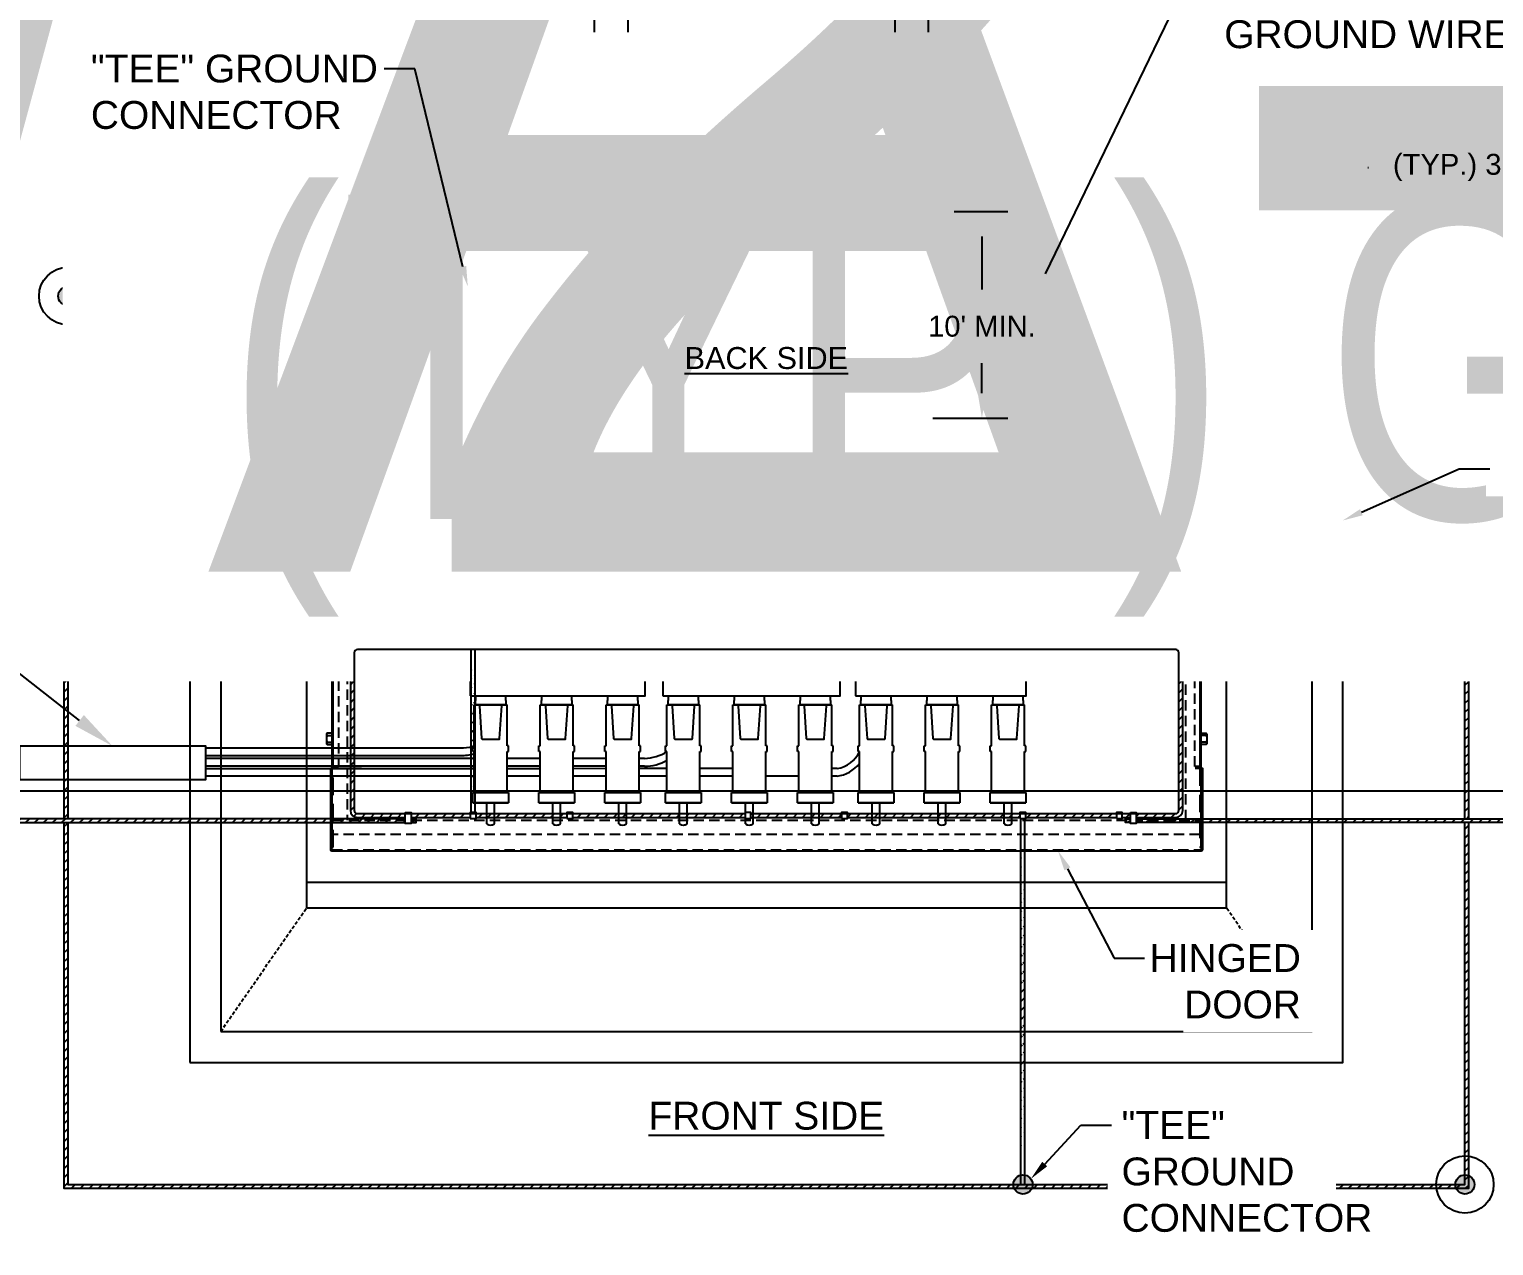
# Model space of a CAD drawing. Header units: feet. Extents: x -689 to 11593, y -511 to 1546.
# Drawn here: x 308.6 to 413.8, y 615.9 to 703.2 of the extents above; entities that cross this region are included whole.
import ezdxf
from ezdxf import colors
from ezdxf.entities.mleader import LeaderData, LeaderLine
from ezdxf.enums import TextEntityAlignment as Align
from ezdxf.math import Vec2, Vec3

# ---------------------------------------------------------------- set-up
doc = ezdxf.new("R2018")
doc.units = ezdxf.units.FT
doc.header["$MEASUREMENT"] = 0
doc.set_wipeout_variables(frame=1)
doc.linetypes.add('HIDDEN', pattern=[0.375, 0.25, -0.125])
for name, color, linetype in [('E-CABL-ACF', 1, 'AC_CABLE_FEEDER'), ('E-CABL-UG4', 64, 'GROUND_WIRE_G4'), ('E-COND-PVC', 4, 'Continuous'), ('E-DETL', 7, 'Continuous'), ('E-DETL-6', 7, 'Continuous'), ('E-EQPM-ENCL', 8, 'Continuous'), ('E-EQPM-HRDW', 16, 'Continuous'), ('E-GRND', 3, 'Continuous'), ('G-ANNO-TEXT', 1, 'Continuous'), ('XREF', 7, 'Continuous')]:
    doc.layers.add(name, color=color, linetype=linetype)
doc.styles.add('FSLR_SubTitle', font='arial.ttf', dxfattribs={"height": 0.1875})
doc.styles.add('NEI-A', font='arial.ttf')
doc.styles.get("Standard").update_dxf_attribs({"font": 'arial.ttf'})
doc.linetypes.add('AC_CABLE_FEEDER', pattern='A,0.2,-0.05,0,-0.05,0.2,-0.12,["ACF",Standard,S=0.1,R=0,X=-0.05,Y=-0.05],-0.3,0.2,-0.05,0,-0.05', length=1.22)
doc.linetypes.add('GROUND_WIRE_G4', pattern='A,1,-0.2,["G4",Standard,S=0.1,R=0,X=-0.1,Y=-0.05],-0.2', length=1.4)
doc.dimstyles.new('NEI-A', dxfattribs={"dimtxt": 0.1, "dimasz": 0.125, "dimexe": 0.0625, "dimexo": 0.0625, "dimgap": 0.0625, "dimtad": 0, "dimtih": 1, "dimtoh": 1, "dimdec": 4, "dimzin": 3, "dimdsep": 46, "dimlunit": 4, "dimtxsty": 'NEI-A', "dimcen": 0, "dimadec": 0, "dimazin": 0, "dimtfac": 0.75, "dimtdec": 4, "dimtofl": 0, "dimtmove": 0, "dimatfit": 3, "dimfxl": 1, "dimfrac": 1, "dimtolj": 1, "dimtzin": 0, "dimarcsym": 0})
pattern_1 = [(45, (341.10634, 528.85817), (-0.3229016, 0.3229016), [])]

# ---------------------------------------------------------------- blocks, each defined once
blk = doc.blocks.new('*U7')
blk.add_wipeout([(0, 0.1), (0.58, 0.1), (0.58, -0.97), (0, -0.97)])
at = {"layer": 'E-GRND'}
blk.add_lwpolyline([(0, 0.1), (0.58, 0.1), (0.58, -0.97), (0, -0.97)], close=True, dxfattribs=at)
blk = doc.blocks.new('*U6')
blk.add_wipeout([(0, -0.48), (0.58, -0.48), (0.58, 0.1), (0, 0.1)])
at = {"layer": 'E-GRND'}
blk.add_lwpolyline([(0, -0.48), (0.58, -0.48), (0.58, 0.1), (0, 0.1)], close=True, dxfattribs=at)
blk = doc.blocks.new('GRND_ROD')
at = {"linetype": 'Continuous'}
h = blk.add_hatch(color=256, dxfattribs=at)
edge = h.paths.add_edge_path()
edge.add_arc((0, 0), 0.0312, 0, 360)
for radius in [0.0937, 0.0312]:
    blk.add_circle((0, 0), radius, dxfattribs=at)
blk = doc.blocks.new('*D23')
at = {"layer": 'Defpoints', "color": 0, "transparency": 16777216}
for p in [(402.92, 693.32), (420.92, 693.32), (420.92, 693.32)]:
    blk.add_point(p, dxfattribs=at)
at = {"layer": 'G-ANNO-TEXT', "color": 0, "lineweight": -2, "transparency": 16777216}
for p, q in [((404.72, 693.32), (404.76, 693.32)), ((419.12, 693.32), (419.09, 693.32))]:
    blk.add_line(p, q, dxfattribs=at)
at = {"layer": 'G-ANNO-TEXT', "color": 0, "transparency": 16777216}
for points in [[(404.72, 693.62), (404.72, 693.02), (402.92, 693.32)], [(419.12, 693.62), (419.12, 693.02), (420.92, 693.32)]]:
    blk.add_solid(points, dxfattribs=at)
at = {"layer": 'G-ANNO-TEXT', "color": 0, "transparency": 16777216, "insert": (411.92, 693.32), "char_height": 1.5, "attachment_point": 5, "style": 'NEI-A'}
blk.add_mtext('\\A1;(TYP.) 3\'-0"', dxfattribs=at)
blk = doc.blocks.new('*D30')
at = {"layer": 'Defpoints', "color": 0, "transparency": 16777216}
for p in [(373.13, 690.16), (371.61, 675.32), (377.01, 675.32)]:
    blk.add_point(p, dxfattribs=at)
at = {"layer": 'G-ANNO-TEXT', "color": 0, "lineweight": -2, "transparency": 16777216}
for p, q in [((375.01, 690.16), (378.88, 690.16)), ((377.01, 688.36), (377.01, 684.55)), ((377.01, 677.12), (377.01, 679.27)), ((373.48, 675.32), (378.88, 675.32))]:
    blk.add_line(p, q, dxfattribs=at)
at = {"layer": 'G-ANNO-TEXT', "color": 0, "transparency": 16777216}
for points in [[(376.71, 688.36), (377.31, 688.36), (377.01, 690.16)], [(376.71, 677.12), (377.31, 677.12), (377.01, 675.32)]]:
    blk.add_solid(points, dxfattribs=at)
at = {"layer": 'G-ANNO-TEXT', "color": 0, "transparency": 16777216, "insert": (377.01, 681.91), "char_height": 1.5, "attachment_point": 5, "style": 'NEI-A'}
blk.add_mtext("\\A1;10' MIN.", dxfattribs=at)
blk = doc.blocks.new('DETAIL_TITLE')
at = {"style": 'NEI-A', "flags": 8}
blk.add_attdef('#', text='', height=0.2, dxfattribs=at).set_placement((0.592, -0.511), align=Align.MIDDLE_CENTER)
at = {"lineweight": 30, "flags": 104}
blk.add_attdef('DETAIL_TITLE', text='', height=0.2, dxfattribs=at).set_placement((0.91, -0.525), align=Align.BOTTOM_LEFT)
at = {"style": 'NEI-A'}
for tag, p in [('SCALE:', (0.939, -0.738)), ('1"_=_', (1.547, -0.738))]:
    blk.add_attdef(tag, text='', height=0.1, dxfattribs=at).set_placement(p, align=Align.BOTTOM_LEFT)
blk = doc.blocks.new('*U11')
h = blk.add_hatch(color=255)
h.dxf.hatch_style = 1
edge = h.paths.add_edge_path()
edge.add_arc((0.375, 0), 0.25, 0, 360)
at = {"color": 7, "linetype": 'Continuous'}
blk.add_line((0.125, 0), (0, 0), dxfattribs=at)
at = {"color": 153}
blk.add_circle((0.375, 0), 0.25, dxfattribs=at)
at = {"color": 7, "lineweight": 30, "width": 0.8, "flags": 104}
blk.add_attdef('DETAIL_TITLE', text='', height=0.1094, dxfattribs=at).set_placement((0.7018, -0.0039), align=Align.MIDDLE_LEFT)
at = {"color": 153, "style": 'NEI-A'}
blk.add_attdef('DETAIL_NO', text='', height=0.1875, dxfattribs=at).set_placement((0.375, 0), align=Align.MIDDLE_CENTER)
at = {"color": 6, "lineweight": 30, "width": 0.8, "flags": 104}
blk.add_attdef('(EXXXX)', text='', height=0.1094, dxfattribs=at).set_placement((0.8772, -0.4009), align=Align.MIDDLE_CENTER)
at = {"color": 7, "linetype": 'Continuous'}
blk.add_leader([(-0.2605, -0.4488), (0, 0)], dimstyle='NEI-A', override={"dimgap": 0.046875, "dimtad": 0, "dimclrd": 7, "dimfrac": 1}, dxfattribs=at)

msp = doc.modelspace()

# ---------------------------------------------------------------- hatches: boundary and pattern name
at = {"layer": 'E-CABL-UG4', "linetype": 'Continuous'}
h = msp.add_hatch(dxfattribs=at)
h.set_pattern_fill('ANSI31', color=256, scale=3.653215)
h.set_pattern_definition([(45, (280.179, 564.6426), (-0.3229016, 0.3229016), [])])
h.paths.add_polyline_path([(332.17232, 658.97815, 0.414213562), (331.67, 658.47584), (331.67, 647.15087, 0.414213562), (332.17232, 646.64855), (390.92352, 646.64855, 0.414213562), (391.42584, 647.15087), (391.42584, 658.47584, 0.414213562), (390.92352, 658.97815)])
h.paths.add_polyline_path([(390.92352, 658.70416, -0.414213562), (391.15185, 658.47584), (391.15185, 647.15087, -0.414213562), (390.92352, 646.92255), (332.17232, 646.92255, -0.414213562), (331.94399, 647.15087), (331.94399, 658.47584, -0.414213562), (332.17232, 658.70416)], flags=16)
at = {"layer": 'E-DETL-6'}
h = msp.add_hatch(dxfattribs=at)
h.set_pattern_fill('ANSI31', color=64, scale=3.653215)
h.set_pattern_definition([(45, (341.10634, 577.8064), (-0.3229016, 0.3229016), [])])
h.paths.add_polyline_path([(387.30648, 646.55722), (411.96354, 646.55722), (411.96354, 684.36082), (311.09998, 684.36082), (311.09998, 620.01686), (411.96354, 620.01686), (411.96354, 646.28323), (387.30648, 646.28323)])
h.paths.add_polyline_path([(387.30648, 646.55722), (411.68955, 646.55722), (411.68955, 684.08683), (311.37398, 684.08683), (311.37398, 620.29085), (411.68955, 620.29085), (411.68955, 646.28323), (387.30648, 646.28323)], flags=17)
h = msp.add_hatch(dxfattribs=at)
h.set_pattern_fill('ANSI31', color=64, scale=3.653215)
h.set_pattern_definition([(45, (283.4471, 491.5783), (-0.3229016, 0.3229016), [])])
edge = h.paths.add_edge_path()
edge.add_line((336.39525, 646.28323), (336.39525, 646.55722))
edge.add_line((336.39525, 646.55722), (303.2722, 646.55722))
edge.add_arc((303.32144, 646.48873), 0.08436, 125.7114329, 234.2885671)
edge.add_arc((303.22296, 646.35173), 0.08436, -54.2885671, 54.2885671, ccw=False)
edge.add_line((303.2722, 646.28323), (336.39525, 646.28323))
at = {"layer": 'E-GRND'}
h = msp.add_hatch(color=256, dxfattribs=at)
edge = h.paths.add_edge_path()
edge.add_arc((340.49555, 684.08683), 0.6868, 0, 360)
h = msp.add_hatch(color=256, dxfattribs=at)
edge = h.paths.add_edge_path()
edge.add_arc((379.9574, 620.29085), 0.6868, 0, 360)

# ---------------------------------------------------------------- linework, layer by layer
at = {"layer": 'E-CABL-ACF', "linetype": 'Continuous', "flags": 128}
for points in [[(348.88163, 658.39109), (401.81542, 659.31459)], [(348.89119, 657.84319), (401.81542, 658.76652)], [(362.72048, 657.90177), (401.81542, 658.58383)], [(362.73004, 657.35388), (401.81542, 658.03577)], [(340.62071, 650.87922), (321.2788, 650.87834)], [(345.29185, 650.87943), (342.91888, 650.87932)], [(350.02811, 650.87965), (347.65514, 650.87954)], [(352.78002, 650.87977), (352.39139, 650.87975)], [(340.62071, 650.33106), (321.2788, 650.3299)], [(340.62071, 650.14779), (321.2788, 650.1468)], [(345.29185, 650.33134), (342.91888, 650.3312)], [(345.29185, 650.14803), (342.91888, 650.14791)], [(350.02811, 650.33162), (347.65514, 650.33148)], [(350.02811, 650.14828), (347.65514, 650.14816)], [(352.78002, 650.33179), (352.39139, 650.33177)], [(354.38991, 650.1485), (352.39139, 650.1484)], [(359.12617, 650.14874), (356.7532, 650.14862)], [(366.60823, 650.14913), (366.22571, 650.14911)], [(340.62071, 649.59968), (321.2788, 649.59859)], [(345.29185, 649.59994), (342.91888, 649.59981)], [(350.02811, 649.60021), (347.65514, 649.60008)], [(354.38991, 649.60046), (352.39139, 649.60034)], [(359.12617, 649.60072), (356.7532, 649.60059)], [(363.86243, 649.60099), (361.48945, 649.60086)], [(366.60823, 649.60115), (366.22571, 649.60113)]]:
    msp.add_lwpolyline(points, dxfattribs=at)
for points in [[(374.26704, 656.59445, -0.247160523), (375.93959, 657.40164), (401.81542, 657.85308)], [(375.09616, 656.59445, -0.197813242), (375.95191, 656.85379), (401.81542, 657.30501)], [(340.42678, 651.72553, -0.061543039), (339.56889, 651.61042), (321.2788, 651.60946)], [(340.52717, 651.18555, -0.059277672), (339.57165, 651.06243), (321.2788, 651.06139)]]:
    msp.add_lwpolyline(points, format="xyb", dxfattribs=at)
at = {"layer": 'E-CABL-ACF', "linetype": 'Continuous'}
for centre, radius, start, end in [((349.31173, 655.82157), 2.60527, 99.502345, 162.7427072), ((349.2822, 655.70162), 2.17698, 100.3470904, 155.7872494), ((362.69828, 654.93637), 2.96549, 89.5709828, 146.0044923), ((362.68691, 655.36473), 1.98961, 88.7579637, 141.8245493), ((352.57121, 654.4776), 3.60388, 273.3217459, 300.4208626), ((366.25464, 652.2972), 2.17698, 279.347597, 334.787756), ((352.85395, 653.29636), 2.96549, 268.5714894, 301.33253), ((366.22302, 652.17779), 2.60527, 278.5028516, 320.1869411)]:
    msp.add_arc(centre, radius, start, end, dxfattribs=at)
at = {"layer": 'E-CABL-UG4', "linetype": 'Continuous', "flags": 128}
for points in [[(340.34671, 658.97815), (340.34671, 684.08683)], [(340.62071, 658.97815), (340.62071, 684.08683)]]:
    msp.add_lwpolyline(points, dxfattribs=at)
msp.add_lwpolyline([(390.92352, 646.64855, 0.414213562), (391.42584, 647.15087), (391.42584, 658.47584, 0.414213562), (390.92352, 658.97815), (332.17232, 658.97815, 0.414213562), (331.67, 658.47584), (331.67, 647.15087, 0.414213562), (332.17232, 646.64855)], format="xyb", close=True, dxfattribs=at)
at = {"layer": 'E-COND-PVC'}
for points in [[(401.81542, 657.10135), (415.18427, 657.10135), (415.18427, 659.48754), (401.81542, 659.48754), (401.81542, 659.48754)], [(307.90995, 649.37847), (321.2788, 649.37847), (321.2788, 651.76467), (307.90995, 651.76467), (307.90995, 651.76467)]]:
    msp.add_lwpolyline(points, close=True, dxfattribs=at)
at = {"layer": 'E-DETL', "color": 41}
for p, q in [((340.5556, 651.79079), (340.5556, 654.73137)), ((340.5556, 654.73137), (342.91888, 654.73137)), ((342.91888, 651.79079), (342.91888, 654.73137)), ((345.29185, 651.79079), (345.29185, 654.73137)), ((345.29185, 654.73137), (347.65514, 654.73137)), ((347.65514, 651.79079), (347.65514, 654.73137)), ((350.02811, 651.79079), (350.02811, 654.73137)), ((350.02811, 654.73137), (352.39139, 654.73137)), ((352.39139, 651.79079), (352.39139, 654.73137)), ((354.38991, 651.79079), (354.38991, 654.73137)), ((354.38991, 654.73137), (356.7532, 654.73137)), ((356.7532, 651.79079), (356.7532, 654.73137)), ((359.12617, 651.79079), (359.12617, 654.73137)), ((359.12617, 654.73137), (361.48945, 654.73137)), ((361.48945, 651.79079), (361.48945, 654.73137)), ((363.86243, 651.79079), (363.86243, 654.73137)), ((363.86243, 654.73137), (366.22571, 654.73137)), ((366.22571, 651.79079), (366.22571, 654.73137)), ((368.22423, 651.79079), (368.22423, 654.73137)), ((368.22423, 654.73137), (370.58751, 654.73137)), ((370.58751, 651.79079), (370.58751, 654.73137)), ((372.96049, 651.79079), (372.96049, 654.73137)), ((372.96049, 654.73137), (375.32377, 654.73137)), ((375.32377, 651.79079), (375.32377, 654.73137)), ((377.69675, 651.79079), (377.69675, 654.73137)), ((377.69675, 654.73137), (380.06003, 654.73137)), ((380.06003, 651.79079), (380.06003, 654.73137)), ((340.4552, 651.36987), (340.4552, 651.79079)), ((340.4552, 651.79079), (340.5556, 651.79079)), ((340.5556, 651.36987), (340.4552, 651.36987)), ((340.5556, 648.42928), (340.5556, 651.36987)), ((343.01927, 651.79079), (342.91888, 651.79079)), ((342.91888, 648.42928), (342.91888, 651.36987)), ((342.91888, 651.36987), (343.01927, 651.36987)), ((343.01927, 651.36987), (343.01927, 651.79079)), ((345.19146, 651.36987), (345.19146, 651.79079)), ((345.19146, 651.79079), (345.29185, 651.79079)), ((345.29185, 651.36987), (345.19146, 651.36987)), ((345.29185, 648.42928), (345.29185, 651.36987)), ((347.75553, 651.79079), (347.65514, 651.79079)), ((347.65514, 648.42928), (347.65514, 651.36987)), ((347.65514, 651.36987), (347.75553, 651.36987)), ((347.75553, 651.36987), (347.75553, 651.79079)), ((349.92772, 651.36987), (349.92772, 651.79079)), ((349.92772, 651.79079), (350.02811, 651.79079)), ((350.02811, 651.36987), (349.92772, 651.36987)), ((350.02811, 648.42928), (350.02811, 651.36987)), ((352.49179, 651.79079), (352.39139, 651.79079)), ((352.39139, 648.42928), (352.39139, 651.36987)), ((352.39139, 651.36987), (352.49179, 651.36987)), ((352.49179, 651.36987), (352.49179, 651.79079)), ((354.28952, 651.36987), (354.28952, 651.79079)), ((354.28952, 651.79079), (354.38991, 651.79079)), ((354.38991, 651.36987), (354.28952, 651.36987)), ((354.38991, 648.42928), (354.38991, 651.36987)), ((356.85359, 651.79079), (356.7532, 651.79079)), ((356.7532, 648.42928), (356.7532, 651.36987)), ((356.7532, 651.36987), (356.85359, 651.36987)), ((356.85359, 651.36987), (356.85359, 651.79079)), ((359.02578, 651.36987), (359.02578, 651.79079)), ((359.02578, 651.79079), (359.12617, 651.79079)), ((359.12617, 651.36987), (359.02578, 651.36987)), ((359.12617, 648.42928), (359.12617, 651.36987)), ((361.58985, 651.79079), (361.48945, 651.79079)), ((361.48945, 648.42928), (361.48945, 651.36987)), ((361.48945, 651.36987), (361.58985, 651.36987)), ((361.58985, 651.36987), (361.58985, 651.79079)), ((363.76203, 651.36987), (363.76203, 651.79079)), ((363.76203, 651.79079), (363.86243, 651.79079)), ((363.86243, 651.36987), (363.76203, 651.36987)), ((363.86243, 648.42928), (363.86243, 651.36987)), ((366.3261, 651.79079), (366.22571, 651.79079)), ((366.22571, 648.42928), (366.22571, 651.36987)), ((366.22571, 651.36987), (366.3261, 651.36987)), ((366.3261, 651.36987), (366.3261, 651.79079)), ((368.12384, 651.36987), (368.12384, 651.79079)), ((368.12384, 651.79079), (368.22423, 651.79079)), ((368.22423, 651.36987), (368.12384, 651.36987)), ((368.22423, 648.42928), (368.22423, 651.36987)), ((370.68791, 651.79079), (370.58751, 651.79079)), ((370.58751, 648.42928), (370.58751, 651.36987)), ((370.58751, 651.36987), (370.68791, 651.36987)), ((370.68791, 651.36987), (370.68791, 651.79079)), ((372.86009, 651.36987), (372.86009, 651.79079)), ((372.86009, 651.79079), (372.96049, 651.79079)), ((372.96049, 651.36987), (372.86009, 651.36987)), ((372.96049, 648.42928), (372.96049, 651.36987)), ((375.42416, 651.79079), (375.32377, 651.79079)), ((375.32377, 648.42928), (375.32377, 651.36987)), ((375.32377, 651.36987), (375.42416, 651.36987)), ((375.42416, 651.36987), (375.42416, 651.79079)), ((377.59635, 651.36987), (377.59635, 651.79079)), ((377.59635, 651.79079), (377.69675, 651.79079)), ((377.69675, 651.36987), (377.59635, 651.36987)), ((377.69675, 648.42928), (377.69675, 651.36987)), ((380.16042, 651.79079), (380.06003, 651.79079)), ((380.06003, 648.42928), (380.06003, 651.36987)), ((380.06003, 651.36987), (380.16042, 651.36987)), ((380.16042, 651.36987), (380.16042, 651.79079)), ((340.46292, 648.42928), (343.01156, 648.42928)), ((340.46292, 647.69944), (340.46292, 648.42928)), ((340.46292, 647.69944), (343.01156, 647.69944)), ((343.01156, 647.69944), (340.46292, 647.69944)), ((342.91888, 648.42928), (340.5556, 648.42928)), ((343.01156, 648.42928), (343.01156, 647.69944)), ((345.19918, 648.42928), (347.74781, 648.42928)), ((345.19918, 647.69944), (345.19918, 648.42928)), ((345.19918, 647.69944), (347.74781, 647.69944)), ((347.74781, 647.69944), (345.19918, 647.69944)), ((347.65514, 648.42928), (345.29185, 648.42928)), ((347.74781, 648.42928), (347.74781, 647.69944)), ((349.93543, 648.42928), (352.48407, 648.42928)), ((349.93543, 647.69944), (349.93543, 648.42928)), ((349.93543, 647.69944), (352.48407, 647.69944)), ((352.48407, 647.69944), (349.93543, 647.69944)), ((352.39139, 648.42928), (350.02811, 648.42928)), ((352.48407, 648.42928), (352.48407, 647.69944)), ((354.29724, 648.42928), (356.84587, 648.42928)), ((354.29724, 647.69944), (354.29724, 648.42928)), ((354.29724, 647.69944), (356.84587, 647.69944)), ((356.84587, 647.69944), (354.29724, 647.69944)), ((356.7532, 648.42928), (354.38991, 648.42928)), ((356.84587, 648.42928), (356.84587, 647.69944)), ((359.03349, 648.42928), (361.58213, 648.42928)), ((359.03349, 647.69944), (359.03349, 648.42928)), ((359.03349, 647.69944), (361.58213, 647.69944)), ((361.58213, 647.69944), (359.03349, 647.69944)), ((361.48945, 648.42928), (359.12617, 648.42928)), ((361.58213, 648.42928), (361.58213, 647.69944)), ((363.76975, 648.42928), (366.31839, 648.42928)), ((363.76975, 647.69944), (363.76975, 648.42928)), ((363.76975, 647.69944), (366.31839, 647.69944)), ((366.31839, 647.69944), (363.76975, 647.69944)), ((366.22571, 648.42928), (363.86243, 648.42928)), ((366.31839, 648.42928), (366.31839, 647.69944)), ((368.13155, 648.42928), (370.68019, 648.42928)), ((368.13155, 647.69944), (368.13155, 648.42928)), ((368.13155, 647.69944), (370.68019, 647.69944)), ((370.68019, 647.69944), (368.13155, 647.69944)), ((370.58751, 648.42928), (368.22423, 648.42928)), ((370.68019, 648.42928), (370.68019, 647.69944)), ((372.86781, 648.42928), (375.41645, 648.42928)), ((372.86781, 647.69944), (372.86781, 648.42928)), ((372.86781, 647.69944), (375.41645, 647.69944)), ((375.41645, 647.69944), (372.86781, 647.69944)), ((375.32377, 648.42928), (372.96049, 648.42928)), ((375.41645, 648.42928), (375.41645, 647.69944)), ((377.60407, 648.42928), (380.15271, 648.42928)), ((377.60407, 647.69944), (377.60407, 648.42928)), ((377.60407, 647.69944), (380.15271, 647.69944)), ((380.15271, 647.69944), (377.60407, 647.69944)), ((380.06003, 648.42928), (377.69675, 648.42928)), ((380.15271, 648.42928), (380.15271, 647.69944))]:
    msp.add_line(p, q, dxfattribs=at)
at = {"layer": 'E-DETL', "color": 41, "linetype": 'Continuous', "flags": 128}
for points in [[(342.83148, 655.04631), (342.83148, 655.29501), (342.81487, 655.34474), (342.76513, 655.36126), (342.61592, 655.36126), (340.85856, 655.36126), (340.70934, 655.36126), (340.6596, 655.34474), (340.64299, 655.29501), (340.64299, 655.04631)], [(342.83148, 655.04631), (342.83148, 654.79762), (342.81487, 654.74788), (342.76513, 654.73137), (342.61592, 654.73137), (340.85856, 654.73137), (340.70934, 654.73137), (340.6596, 654.74788), (340.64299, 654.79762), (340.64299, 655.04631)], [(347.56774, 655.04631), (347.56774, 655.29501), (347.55113, 655.34474), (347.50139, 655.36126), (347.35217, 655.36126), (345.59481, 655.36126), (345.4456, 655.36126), (345.39586, 655.34474), (345.37925, 655.29501), (345.37925, 655.04631)], [(347.56774, 655.04631), (347.56774, 654.79762), (347.55113, 654.74788), (347.50139, 654.73137), (347.35217, 654.73137), (345.59481, 654.73137), (345.4456, 654.73137), (345.39586, 654.74788), (345.37925, 654.79762), (345.37925, 655.04631)], [(352.304, 655.04631), (352.304, 655.29501), (352.28739, 655.34474), (352.23765, 655.36126), (352.08843, 655.36126), (350.33107, 655.36126), (350.18186, 655.36126), (350.13212, 655.34474), (350.11551, 655.29501), (350.11551, 655.04631)], [(352.304, 655.04631), (352.304, 654.79762), (352.28739, 654.74788), (352.23765, 654.73137), (352.08843, 654.73137), (350.33107, 654.73137), (350.18186, 654.73137), (350.13212, 654.74788), (350.11551, 654.79762), (350.11551, 655.04631)], [(356.6658, 655.04631), (356.6658, 655.29501), (356.64919, 655.34474), (356.59945, 655.36126), (356.45023, 655.36126), (354.69287, 655.36126), (354.54366, 655.36126), (354.49392, 655.34474), (354.47731, 655.29501), (354.47731, 655.04631)], [(356.6658, 655.04631), (356.6658, 654.79762), (356.64919, 654.74788), (356.59945, 654.73137), (356.45023, 654.73137), (354.69287, 654.73137), (354.54366, 654.73137), (354.49392, 654.74788), (354.47731, 654.79762), (354.47731, 655.04631)], [(361.40206, 655.04631), (361.40206, 655.29501), (361.38545, 655.34474), (361.33571, 655.36126), (361.18649, 655.36126), (359.42913, 655.36126), (359.27992, 655.36126), (359.23018, 655.34474), (359.21357, 655.29501), (359.21357, 655.04631)], [(361.40206, 655.04631), (361.40206, 654.79762), (361.38545, 654.74788), (361.33571, 654.73137), (361.18649, 654.73137), (359.42913, 654.73137), (359.27992, 654.73137), (359.23018, 654.74788), (359.21357, 654.79762), (359.21357, 655.04631)], [(366.13832, 655.04631), (366.13832, 655.29501), (366.1217, 655.34474), (366.07196, 655.36126), (365.92275, 655.36126), (364.16539, 655.36126), (364.01617, 655.36126), (363.96644, 655.34474), (363.94982, 655.29501), (363.94982, 655.04631)], [(366.13832, 655.04631), (366.13832, 654.79762), (366.1217, 654.74788), (366.07196, 654.73137), (365.92275, 654.73137), (364.16539, 654.73137), (364.01617, 654.73137), (363.96644, 654.74788), (363.94982, 654.79762), (363.94982, 655.04631)], [(370.50012, 655.04631), (370.50012, 655.29501), (370.48351, 655.34474), (370.43377, 655.36126), (370.28455, 655.36126), (368.52719, 655.36126), (368.37798, 655.36126), (368.32824, 655.34474), (368.31163, 655.29501), (368.31163, 655.04631)], [(370.50012, 655.04631), (370.50012, 654.79762), (370.48351, 654.74788), (370.43377, 654.73137), (370.28455, 654.73137), (368.52719, 654.73137), (368.37798, 654.73137), (368.32824, 654.74788), (368.31163, 654.79762), (368.31163, 655.04631)], [(375.23638, 655.04631), (375.23638, 655.29501), (375.21976, 655.34474), (375.17002, 655.36126), (375.02081, 655.36126), (373.26345, 655.36126), (373.11423, 655.36126), (373.0645, 655.34474), (373.04788, 655.29501), (373.04788, 655.04631)], [(375.23638, 655.04631), (375.23638, 654.79762), (375.21976, 654.74788), (375.17002, 654.73137), (375.02081, 654.73137), (373.26345, 654.73137), (373.11423, 654.73137), (373.0645, 654.74788), (373.04788, 654.79762), (373.04788, 655.04631)], [(379.97263, 655.04631), (379.97263, 655.29501), (379.95602, 655.34474), (379.90628, 655.36126), (379.75707, 655.36126), (377.99971, 655.36126), (377.85049, 655.36126), (377.80075, 655.34474), (377.78414, 655.29501), (377.78414, 655.04631)], [(379.97263, 655.04631), (379.97263, 654.79762), (379.95602, 654.74788), (379.90628, 654.73137), (379.75707, 654.73137), (377.99971, 654.73137), (377.85049, 654.73137), (377.80075, 654.74788), (377.78414, 654.79762), (377.78414, 655.04631)]]:
    msp.add_lwpolyline(points, dxfattribs=at)
at = {"layer": 'E-DETL', "color": 9, "flags": 128}
for points in [[(340.85856, 654.73137), (340.92481, 654.69814), (340.94142, 654.64841), (341.09064, 652.3107), (341.12376, 652.27757), (342.36722, 652.27757), (342.38384, 652.3107), (342.53305, 654.64841), (342.54967, 654.69814), (342.61592, 654.73137)], [(345.59481, 654.73137), (345.66107, 654.69814), (345.67768, 654.64841), (345.82689, 652.3107), (345.86002, 652.27757), (347.10348, 652.27757), (347.12009, 652.3107), (347.26931, 654.64841), (347.28592, 654.69814), (347.35217, 654.73137)], [(350.33107, 654.73137), (350.39732, 654.69814), (350.41394, 654.64841), (350.56315, 652.3107), (350.59628, 652.27757), (351.83974, 652.27757), (351.85635, 652.3107), (352.00557, 654.64841), (352.02218, 654.69814), (352.08843, 654.73137)], [(354.69287, 654.73137), (354.75913, 654.69814), (354.77574, 654.64841), (354.92495, 652.3107), (354.95808, 652.27757), (356.20154, 652.27757), (356.21815, 652.3107), (356.36737, 654.64841), (356.38398, 654.69814), (356.45023, 654.73137)], [(359.42913, 654.73137), (359.49538, 654.69814), (359.512, 654.64841), (359.66121, 652.3107), (359.69434, 652.27757), (360.9378, 652.27757), (360.95441, 652.3107), (361.10363, 654.64841), (361.12024, 654.69814), (361.18649, 654.73137)], [(364.16539, 654.73137), (364.23164, 654.69814), (364.24825, 654.64841), (364.39747, 652.3107), (364.4306, 652.27757), (365.67406, 652.27757), (365.69067, 652.3107), (365.83988, 654.64841), (365.8565, 654.69814), (365.92275, 654.73137)], [(368.52719, 654.73137), (368.59344, 654.69814), (368.61006, 654.64841), (368.75927, 652.3107), (368.7924, 652.27757), (370.03586, 652.27757), (370.05247, 652.3107), (370.20169, 654.64841), (370.2183, 654.69814), (370.28455, 654.73137)], [(373.26345, 654.73137), (373.3297, 654.69814), (373.34631, 654.64841), (373.49553, 652.3107), (373.52866, 652.27757), (374.77212, 652.27757), (374.78873, 652.3107), (374.93795, 654.64841), (374.95456, 654.69814), (375.02081, 654.73137)], [(377.99971, 654.73137), (378.06596, 654.69814), (378.08257, 654.64841), (378.23179, 652.3107), (378.26491, 652.27757), (379.50837, 652.27757), (379.52499, 652.3107), (379.6742, 654.64841), (379.69082, 654.69814), (379.75707, 654.73137)]]:
    msp.add_lwpolyline(points, dxfattribs=at)
at = {"layer": 'E-DETL', "color": 41, "flags": 128}
for points in [[(341.46325, 646.18287), (341.46325, 647.69944)], [(342.01123, 646.18287), (342.01123, 647.69944)], [(346.1995, 646.18287), (346.1995, 647.69944)], [(350.93576, 646.18287), (350.93576, 647.69944)], [(351.48374, 646.18287), (351.48374, 647.69944)], [(355.29756, 646.18287), (355.29756, 647.69944)], [(355.84555, 646.18287), (355.84555, 647.69944)], [(364.77008, 646.18287), (364.77008, 647.69944)], [(365.31806, 646.18287), (365.31806, 647.69944)], [(369.13188, 646.18287), (369.13188, 647.69944)], [(369.67986, 646.18287), (369.67986, 647.69944)], [(373.86814, 646.18287), (373.86814, 647.69944)], [(374.41612, 646.18287), (374.41612, 647.69944)], [(378.6044, 646.18287), (378.6044, 647.69944)], [(379.15238, 646.18287), (379.15238, 647.69944)]]:
    msp.add_lwpolyline(points, dxfattribs=at)
at = {"layer": 'E-DETL', "color": 41}
for centre, start, end in [((341.73724, 646.5989), 236.6312374, 303.3686946), ((341.73724, 646.5989), 270.0000021, 291.5111882), ((346.47349, 646.5989), 270.0000021, 291.5111882), ((351.20975, 646.5989), 236.6312374, 303.3686946), ((355.57155, 646.5989), 236.6312374, 303.3686946), ((355.57155, 646.5989), 270.0000021, 291.5111882), ((365.04407, 646.5989), 236.6312374, 303.3686946), ((369.40587, 646.5989), 236.6312374, 303.3686946), ((369.40587, 646.5989), 270.0000021, 291.5111882), ((374.14213, 646.5989), 236.6312374, 303.3686946), ((374.14213, 646.5989), 270.0000021, 291.5111882), ((378.87839, 646.5989), 236.6312374, 303.3686946)]:
    msp.add_arc(centre, 0.49814, start, end, dxfattribs=at)
at = {"layer": 'E-DETL-6', "color": 64, "linetype": 'Continuous', "flags": 128}
for points in [[(411.96354, 646.55722), (411.96354, 684.36082), (311.09998, 684.36082), (311.09998, 646.55722)], [(411.68955, 646.55722), (411.68955, 684.08683), (311.37398, 684.08683), (311.37398, 646.55722)], [(303.2722, 646.28323), (336.39525, 646.28323), (336.39525, 646.55722), (303.2722, 646.55722)], [(311.09998, 646.28323), (311.09998, 620.01686), (411.96354, 620.01686), (411.96354, 646.28323)], [(311.37398, 646.28323), (311.37398, 620.29085), (411.68955, 620.29085), (411.68955, 646.28323)]]:
    msp.add_lwpolyline(points, dxfattribs=at)
at = {"layer": 'E-EQPM-ENCL'}
for points in [[(320.14169, 629.05857), (402.92183, 629.05857), (402.92183, 675.31911), (320.14169, 675.31911)], [(322.35452, 631.2714), (400.70901, 631.2714), (400.70901, 673.10628), (322.35452, 673.10628)], [(328.5115, 640.14934), (394.56334, 640.14934), (394.56334, 664.22834), (328.5115, 664.22834)]]:
    msp.add_lwpolyline(points, close=True, dxfattribs=at)
at = {"layer": 'E-EQPM-ENCL', "linetype": 'HIDDEN'}
for points in [[(322.35452, 673.10628), (328.5115, 664.22834)], [(400.70901, 673.10628), (394.56334, 664.22834)], [(322.35452, 631.2714), (328.5115, 640.14934)], [(400.70901, 631.2714), (394.56334, 640.14934)]]:
    msp.add_lwpolyline(points, dxfattribs=at)
at = {"layer": 'E-EQPM-ENCL'}
for points in [[(394.56334, 662.39829), (328.5115, 662.39829)], [(394.56334, 641.9717), (328.5115, 641.9717)]]:
    msp.add_lwpolyline(points, dxfattribs=at)
at = {"layer": 'E-EQPM-ENCL', "color": 7, "ltscale": 5}
for points in [[(392.66716, 644.50222), (392.75013, 644.50222), (392.75013, 650.17241), (392.75013, 660.18636), (392.73351, 660.25271), (392.68378, 660.28583), (392.61743, 660.30245), (330.47831, 660.30245), (330.41196, 660.28583), (330.36222, 660.25271), (330.34571, 660.18636), (330.34571, 644.50222)], [(330.42857, 650.1558), (330.42857, 650.17241), (330.42857, 660.20297), (330.47831, 660.23609), (392.61743, 660.23609), (392.66716, 660.18636), (392.66716, 650.17241), (392.66716, 650.1558)], [(330.34571, 652.6855), (329.99754, 652.6855), (329.9478, 652.63576), (329.9478, 651.93942), (329.99754, 651.88968), (330.34571, 651.88968)], [(329.9478, 652.63576), (329.99258, 652.51977), (329.9478, 652.40378)], [(329.9478, 652.1714), (329.99258, 652.05541), (329.9478, 651.93942)], [(329.99258, 652.51977), (330.34571, 652.51977)], [(329.99258, 652.05541), (330.34571, 652.05541)], [(392.75013, 652.6855), (393.0983, 652.6855), (393.14804, 652.63576), (393.14804, 651.93942), (393.0983, 651.88968), (392.75013, 651.88968)], [(393.10325, 652.51977), (392.75013, 652.51977)], [(393.10325, 652.05541), (392.75013, 652.05541)], [(393.14804, 652.63576), (393.10325, 652.51977), (393.14804, 652.40378)], [(393.14804, 652.1714), (393.10325, 652.05541), (393.14804, 651.93942)], [(332.47336, 650.1558), (330.22962, 650.1558), (330.22962, 644.36952), (330.24623, 644.30327), (330.34571, 644.25353), (392.75013, 644.25353), (392.79987, 644.27005), (392.8496, 644.30327), (392.86612, 644.36952), (392.86612, 650.1558), (392.33218, 650.1558)]]:
    msp.add_lwpolyline(points, dxfattribs=at)
at = {"layer": 'E-EQPM-ENCL', "linetype": 'HIDDEN', "ltscale": 3}
for points in [[(392.75013, 650.30501), (392.28587, 650.30501), (392.30248, 659.8548), (330.80987, 659.8548), (330.80987, 650.30501), (330.34571, 650.30501)], [(391.65588, 646.44202), (391.65588, 659.2082), (331.43996, 659.2082), (331.43996, 646.44202)], [(330.42857, 656.59445), (392.66716, 656.59445)], [(330.31248, 650.1558), (330.31248, 644.3364), (330.34571, 644.31978), (392.75013, 644.31978), (392.78325, 644.3364), (392.78325, 644.36952), (392.78325, 650.1558)], [(330.42857, 646.44202), (392.66716, 646.44202)], [(392.66716, 645.41403), (330.42857, 645.41403)]]:
    msp.add_lwpolyline(points, dxfattribs=at)
at = {"layer": 'E-EQPM-ENCL', "linetype": 'HIDDEN', "ltscale": 5}
for points in [[(330.46643, 660.22818), (331.43996, 659.2082)], [(391.65588, 659.2082), (392.6506, 660.20292)], [(330.34571, 644.50222), (330.42857, 644.50222), (330.42857, 650.1558)], [(392.66716, 650.1558), (392.66716, 644.50222)]]:
    msp.add_lwpolyline(points, dxfattribs=at)
at = {"layer": 'E-EQPM-HRDW'}
for points in [[(349.13029, 690.1607), (373.1309, 690.1607), (373.20073, 708.1607), (349.20012, 708.1607)], [(351.53967, 692.55294), (370.75569, 692.55294), (370.79135, 705.76847), (351.57533, 705.76847)]]:
    msp.add_lwpolyline(points, close=True, dxfattribs=at)
for points in [[(351.53967, 692.55294), (349.13029, 690.1607)], [(370.75569, 692.55294), (373.1309, 690.1607)]]:
    msp.add_lwpolyline(points, dxfattribs=at)
at = {"layer": 'E-GRND'}
for centre in [(340.49555, 684.08683), (379.9574, 620.29085)]:
    msp.add_circle(centre, 0.6868, dxfattribs=at)
at = {"layer": 'G-ANNO-TEXT', "flags": 128}
for points in [[(402.92183, 675.31911), (402.92183, 693.31911)], [(402.92183, 675.31911), (420.92183, 675.31911)]]:
    msp.add_lwpolyline(points, dxfattribs=at)
at = {"layer": 'XREF'}
for points in [[(340.2617, 655.36669), (352.81968, 655.36669), (352.81968, 656.59445), (340.2617, 656.59445)], [(354.09601, 655.36669), (366.82826, 655.36669), (366.82826, 656.59445), (354.09601, 656.59445)], [(367.93033, 655.36669), (380.18256, 655.36669), (380.18256, 656.59445), (367.93033, 656.59445)]]:
    msp.add_lwpolyline(points, close=True, dxfattribs=at)

# ---------------------------------------------------------------- block references
at = {"layer": 'E-GRND', "xscale": 21.97774015987638, "yscale": 21.97774015987638, "zscale": 21.97774015987638, "rotation": 270}
for p in [(311.37398, 684.08683), (411.68955, 620.29085)]:
    msp.add_blockref('GRND_ROD', p, dxfattribs=at)
at = {"layer": 'G-ANNO-TEXT'}
ref = msp.add_blockref('*U11', (314.43135, 691.4146), dxfattribs=dict(at, xscale=11.736022391656, yscale=11.736022391656, zscale=11.736022391656))
lines = msp.add_mtext('\\W0.8000;', dxfattribs={"layer": '0', "color": 6, "insert": (324.72565, 686.71004), "char_height": 2.5, "attachment_point": 1, "bg_fill": 3, "box_fill_scale": 1, "bg_fill_color": 256, "bg_fill_transparency": 0})
ref.add_attrib('(EXXXX)', '', (324.72565, 686.71004), dxfattribs={"flags": 104}).embed_mtext(lines)
ref.add_attrib('DETAIL_NO', 'G01', dxfattribs={"layer": '0', "color": 153, "height": 2.200504, "style": 'NEI-A'}).set_placement((318.83236, 691.4146), align=Align.MIDDLE_CENTER)
lines = msp.add_mtext('\\W0.8000;(TYP.) GROUND ROD CONNECTION ', dxfattribs={"layer": '0', "color": 7, "insert": (322.66811, 691.36889), "char_height": 23.296665, "attachment_point": 1, "bg_fill": 3, "box_fill_scale": 1.5, "bg_fill_color": 256, "bg_fill_transparency": 0})
ref.add_attrib('DETAIL_TITLE', '', (322.66811, 691.36889), dxfattribs={"flags": 104}).embed_mtext(lines)

# ---------------------------------------------------------------- texts
at = {"layer": 'G-ANNO-TEXT', "attachment_point": 5}
for s, width, insert, char_height, style in [('{\\LBACK SIDE}', 21.3304224, (361.53176, 679.62508), 1.5748859, 'FSLR_SubTitle'), ('{\\LFRONT SIDE }', 21.6924528, (361.53176, 625.21504), 2, 'NEI-A')]:
    msp.add_mtext_dynamic_manual_height_columns(s, width=width, gutter_width=4.59342, heights=[0], dxfattribs=dict(at, insert=insert, char_height=char_height, style=style))

# ---------------------------------------------------------------- dimensions: what is measured, and where the dimension line sits
at = {"layer": 'G-ANNO-TEXT'}
dim = msp.add_linear_dim(base=(420.92183, 693.31911), p1=(402.92183, 693.31911), p2=(420.92183, 693.31911), text='(TYP.) 3\'-0"', dimstyle='NEI-A', override={"dimscale": 30, "dimtxt": 0.05, "dimasz": 0.06}, dxfattribs=at)
dim.commit()
dim.dimension.update_dxf_attribs({"geometry": '*D23', "text_midpoint": (411.92183, 693.31911), "dimtype": 160})

# ---------------------------------------------------------------- next in the draw order: block references
at = {"layer": 'E-DETL-6', "xscale": 0.7306429730208028, "yscale": 0.7306429730208028, "zscale": 0.7306429730208028}
for name, p in [('*U7', (335.60978, 646.92255)), ('*U6', (340.27403, 646.92255)), ('*U6', (347.206, 646.92255)), ('*U6', (366.93336, 646.92255)), ('*U6', (379.72875, 646.92255)), ('*U6', (386.66072, 646.92255))]:
    msp.add_blockref(name, p, dxfattribs=at)

# ---------------------------------------------------------------- next in the draw order: leaders
at = {"layer": 'G-ANNO-TEXT'}
ml = msp.add_multileader_mtext('Standard', dxfattribs=at)
ml.set_content('\\pxsm1;#4/0 AWG, BARE CU STRANDED GROUND WIRE RING', color=256, style='NEI-A')
ml.set_leader_properties()
ml.build(insert=Vec2(0, 0))
ml.multileader.update_dxf_attribs({"dogleg_length": 3, "arrow_head_size": 1.46129})
ctx = ml.context
ctx.base_point, ctx.char_height, ctx.arrow_head_size, ctx.landing_gap_size, ctx.plane_origin = Vec3(393.67557, 706.20368), 2, 1.46129, 0.73064, Vec3(355.90082, 664.58344)
notes = []
notes.append((ctx, [(0, (1, 1, 0), (391.48364, 706.20368), (1, 0), 2.19193, [(0, [(380.95025, 684.36082)], 0, [])])]))
ctx.mtext.insert, ctx.mtext.width, ctx.mtext.line_spacing_factor, ctx.mtext.flow_direction = Vec3(394.40621, 707.22074), 45.4352473, 0.6, 5
ctx.mtext.has_bg_fill, ctx.mtext.bg_color, ctx.mtext.bg_scale_factor, ctx.mtext.bg_transparency, ctx.mtext.use_window_bg_color = 1, -1073741824, 1.5, 0, 1
ml = msp.add_multileader_mtext('Standard', dxfattribs=at)
ml.set_content('\\pxsm1;"TEE" GROUND CONNECTOR', color=256, style='NEI-A')
ml.set_leader_properties()
ml.build(insert=Vec2(0, 0))
ml.multileader.update_dxf_attribs({"dogleg_length": 3, "arrow_head_size": 1.46129})
ctx = ml.context
ctx.base_point, ctx.char_height, ctx.arrow_head_size, ctx.landing_gap_size, ctx.plane_origin = Vec3(312.30159, 700.4081), 2, 1.46129, 0.73064, Vec3(319.27545, 664.58344)
notes.append((ctx, [(1, (1, 1, 0), (336.28905, 700.4081), (-1, 0), 2.19193, [(0, [(340.09438, 684.77363)], 0, [])])]))
ctx.mtext.insert, ctx.mtext.width, ctx.mtext.defined_height, ctx.mtext.line_spacing_factor, ctx.mtext.flow_direction = Vec3(313.03223, 701.42516), 21.1877388, 5.10369, 0.6, 5
ctx.mtext.has_bg_fill, ctx.mtext.bg_color, ctx.mtext.bg_scale_factor, ctx.mtext.bg_transparency, ctx.mtext.use_window_bg_color = 1, -1073741824, 1.5, 0, 1
ml = msp.add_multileader_mtext('Standard', dxfattribs=at)
ml.set_content('\\pxsm1;FIBERGLASS RISER ', color=256, style='NEI-A')
ml.set_leader_properties()
ml.build(insert=Vec2(0, 0))
ml.multileader.update_dxf_attribs({"dogleg_length": 3, "arrow_head_size": 1.46129})
ctx = ml.context
ctx.base_point, ctx.char_height, ctx.arrow_head_size, ctx.landing_gap_size, ctx.plane_origin = Vec3(413.46517, 671.68447), 2, 1.46129, 0.73064, Vec3(381.68905, 647.63882)
notes.append((ctx, [(0, (1, 1, 0), (411.27324, 671.68447), (1, 0), 2.19193, [(0, [(402.92183, 667.97094)], 0, [])])]))
ctx.mtext.insert, ctx.mtext.width, ctx.mtext.line_spacing_factor, ctx.mtext.flow_direction = Vec3(414.19581, 672.70152), 27.3613185, 0.6, 5
ctx.mtext.has_bg_fill, ctx.mtext.bg_color, ctx.mtext.bg_scale_factor, ctx.mtext.bg_transparency, ctx.mtext.use_window_bg_color = 1, -1073741824, 1.5, 0, 1
ml = msp.add_multileader_mtext('Standard', dxfattribs=at)
ml.set_content('\\pxsm1,qr;8" SCH. 40 (TYP.)', color=256, style='NEI-A')
ml.set_leader_properties()
ml.build(insert=Vec2(0, 0))
ml.multileader.update_dxf_attribs({"dogleg_length": 2.19193, "arrow_head_size": 3})
ctx = ml.context
ctx.base_point, ctx.char_height, ctx.arrow_head_size, ctx.landing_gap_size, ctx.plane_origin = Vec3(276.09849, 661.36834), 2, 3, 0.73064, Vec3(281.23073, 646.70427)
ctx.text_align_type = 2
notes.append((ctx, [(1, (1, 1, 0), (302.26603, 661.36834), (-1, 0), 2.19193, [(0, [(314.59438, 651.76467)], 0, [])])]))
ctx.mtext.insert, ctx.mtext.width, ctx.mtext.alignment, ctx.mtext.line_spacing_factor, ctx.mtext.flow_direction = Vec3(299.34346, 662.66234), 27.763125, 3, 0.6, 5
ctx.mtext.has_bg_fill, ctx.mtext.bg_color, ctx.mtext.bg_scale_factor, ctx.mtext.bg_transparency, ctx.mtext.use_window_bg_color = 1, -1073741824, 1.5, 0, 1
ml = msp.add_multileader_mtext('Standard', dxfattribs=at)
ml.set_content('\\pxsm1,qr;HINGED DOOR', color=256, style='NEI-A')
ml.set_leader_properties()
ml.build(insert=Vec2(0, 0))
ml.multileader.update_dxf_attribs({"dogleg_length": 3, "arrow_head_size": 1.46129})
ctx = ml.context
ctx.base_point, ctx.char_height, ctx.arrow_head_size, ctx.landing_gap_size, ctx.plane_origin = Vec3(388.68779, 636.53453), 2, 1.46129, 0.73064, Vec3(451.11375, 609.68133)
ctx.text_align_type = 2
notes.append((ctx, [(1, (1, 1, 0), (386.49586, 636.53453), (1, 0), 2.19193, [(0, [(382.4692, 644.25353)], 0, [])])]))
ctx.mtext.insert, ctx.mtext.width, ctx.mtext.defined_height, ctx.mtext.alignment, ctx.mtext.line_spacing_factor, ctx.mtext.flow_direction = Vec3(399.91229, 637.55158), 7.4311327, 1.99048, 3, 0.6, 5
ctx.mtext.has_bg_fill, ctx.mtext.bg_color, ctx.mtext.bg_scale_factor, ctx.mtext.bg_transparency, ctx.mtext.use_window_bg_color = 1, -1073741824, 1.5, 0, 1
for ctx, leaders in notes:
    for number, flags, end, landing, length, lines in leaders:
        leader = LeaderData()
        leader.index, (leader.has_last_leader_line, leader.has_dogleg_vector, leader.attachment_direction) = number, flags
        leader.last_leader_point, leader.dogleg_vector, leader.dogleg_length = Vec3(end), Vec3(landing), length
        for number, points, colour, breaks in lines:
            line = LeaderLine()
            line.index, line.vertices, line.color, line.breaks = number, Vec3.list(points), colors.encode_raw_color(colour), breaks
            leader.lines.append(line)
        ctx.leaders.append(leader)

# ---------------------------------------------------------------- next in the draw order: hatches: boundary and pattern name
at = {"layer": 'E-DETL-6'}
h = msp.add_hatch(dxfattribs=at)
h.set_pattern_fill('ANSI31', color=64, scale=3.653215)
h.set_pattern_definition(pattern_1)
edge = h.paths.add_edge_path()
edge.add_line((340.62071, 646.99561), (340.62071, 658.70416))
edge.add_line((340.34671, 646.99561), (340.34671, 658.70416))
h = msp.add_hatch(dxfattribs=at)
h.set_pattern_fill('ANSI31', color=64, scale=3.653215)
h.set_pattern_definition(pattern_1)
edge = h.paths.add_edge_path()
edge.add_line((380.08438, 620.29085), (380.08438, 646.57549))
edge.add_line((379.81039, 620.29085), (379.81039, 646.57549))
h = msp.add_hatch(dxfattribs=at)
h.set_pattern_fill('ANSI31', color=64, scale=3.653215)
h.set_pattern_definition([(45, (277.99386, 491.5783), (-0.3229016, 0.3229016), [])])
edge = h.paths.add_edge_path()
edge.add_arc((420.03983, 646.35173), 0.08436, 125.7114329, 234.2885671, ccw=False)
edge.add_arc((419.94135, 646.48873), 0.08436, 305.7114329, 414.2885671)
edge.add_line((419.99059, 646.55722), (387.30648, 646.55722))
edge.add_line((387.30648, 646.55722), (387.30648, 646.28323))
edge.add_line((387.30648, 646.28323), (419.99059, 646.28323))

# ---------------------------------------------------------------- next in the draw order: linework, layer by layer
at = {"layer": 'E-CABL-UG4', "linetype": 'Continuous', "flags": 128}
for points in [[(340.34671, 646.99561), (340.34671, 658.70416)], [(340.62071, 646.99561), (340.62071, 658.70416)], [(379.81039, 620.29085), (379.81039, 646.57549)], [(380.08438, 620.29085), (380.08438, 646.57549)]]:
    msp.add_lwpolyline(points, dxfattribs=at)
at = {"layer": 'E-DETL', "color": 41, "flags": 128}
msp.add_lwpolyline([(346.74749, 646.18287), (346.74749, 647.69944)], dxfattribs=at)
at = {"layer": 'E-DETL', "color": 41}
msp.add_arc((346.47349, 646.5989), 0.49814, 236.6312374, 303.3686946, dxfattribs=at)
at = {"layer": 'E-DETL-6', "color": 64, "linetype": 'Continuous', "flags": 128}
msp.add_lwpolyline([(419.99059, 646.28323), (387.30648, 646.28323), (387.30648, 646.55722), (419.99059, 646.55722)], dxfattribs=at)

# ---------------------------------------------------------------- next in the draw order: dimensions: what is measured, and where the dimension line sits
at = {"layer": 'G-ANNO-TEXT'}
dim = msp.add_linear_dim(base=(377.00757, 675.31911), p1=(373.1309, 690.1607), p2=(371.60781, 675.31911), angle=90, text="10' MIN.", dimstyle='NEI-A', override={"dimscale": 30, "dimtxt": 0.05, "dimasz": 0.06}, dxfattribs=at)
dim.commit()
dim.dimension.update_dxf_attribs({"geometry": '*D30', "text_midpoint": (377.00757, 681.90808), "dimtype": 160})

# ---------------------------------------------------------------- next in the draw order: block references
at = {"layer": 'E-DETL-6', "xscale": 0.7306429730208028, "yscale": 0.7306429730208028, "zscale": 0.7306429730208028}
msp.add_blockref('*U7', (387.6718, 646.92255), dxfattribs=at)

# ---------------------------------------------------------------- next in the draw order: leaders
at = {"layer": 'G-ANNO-TEXT'}
ml = msp.add_multileader_mtext('Standard', dxfattribs=at)
ml.set_content('\\pxsm1;"TEE" GROUND CONNECTOR', color=256, style='NEI-A')
ml.set_leader_properties()
ml.build(insert=Vec2(0, 0))
ml.multileader.update_dxf_attribs({"dogleg_length": 3, "arrow_head_size": 1.46129})
ctx = ml.context
ctx.base_point, ctx.char_height, ctx.arrow_head_size, ctx.landing_gap_size, ctx.plane_origin = Vec3(386.30395, 624.54278), 2, 1.46129, 0.73064, Vec3(359.69929, 600.49712)
notes = []
notes.append((ctx, [(0, (1, 1, 0), (384.11202, 624.54278), (1, 0), 2.19193, [(0, [(380.51822, 620.68731)], 0, [])])]))
ctx.mtext.insert, ctx.mtext.width, ctx.mtext.line_spacing_factor, ctx.mtext.flow_direction = Vec3(387.0346, 625.55983), 14.3854232, 0.6, 5
ctx.mtext.has_bg_fill, ctx.mtext.bg_color, ctx.mtext.bg_scale_factor, ctx.mtext.bg_transparency, ctx.mtext.use_window_bg_color = 1, -1073741824, 1.5, 0, 1
for ctx, leaders in notes:
    for number, flags, end, landing, length, lines in leaders:
        leader = LeaderData()
        leader.index, (leader.has_last_leader_line, leader.has_dogleg_vector, leader.attachment_direction) = number, flags
        leader.last_leader_point, leader.dogleg_vector, leader.dogleg_length = Vec3(end), Vec3(landing), length
        for number, points, colour, breaks in lines:
            line = LeaderLine()
            line.index, line.vertices, line.color, line.breaks = number, Vec3.list(points), colors.encode_raw_color(colour), breaks
            leader.lines.append(line)
        ctx.leaders.append(leader)

# ---------------------------------------------------------------- next in the draw order: linework, layer by layer
at = {"layer": 'E-CABL-UG4', "linetype": 'Continuous', "flags": 128}
msp.add_lwpolyline([(390.92352, 646.92255, 0.414213562), (391.15185, 647.15087), (391.15185, 658.47584, 0.414213562), (390.92352, 658.70416), (332.17232, 658.70416, 0.414213562), (331.94399, 658.47584), (331.94399, 647.15087, 0.414213562), (332.17232, 646.92255)], format="xyb", close=True, dxfattribs=at)

# ---------------------------------------------------------------- next in the draw order: block references
at = {"layer": 'E-DETL-6', "xscale": 0.7306429730208028, "yscale": 0.7306429730208028, "zscale": 0.7306429730208028}
msp.add_blockref('*U6', (360.00139, 646.92255), dxfattribs=at)

# ---------------------------------------------------------------- next in the draw order: linework, layer by layer
at = {"layer": 'E-DETL', "color": 41, "flags": 128}
for points in [[(360.03382, 646.18287), (360.03382, 647.69944)], [(360.5818, 646.18287), (360.5818, 647.69944)]]:
    msp.add_lwpolyline(points, dxfattribs=at)
at = {"layer": 'E-DETL', "color": 41}
for start, end in [(236.6312374, 303.3686946), (270.0000021, 291.5111882)]:
    msp.add_arc((360.30781, 646.5989), 0.49814, start, end, dxfattribs=at)

# ---------------------------------------------------------------- next in the draw order: block references
at = {"layer": 'G-ANNO-TEXT'}
ref = msp.add_blockref('DETAIL_TITLE', (119.10873, 745.31457), dxfattribs=dict(at, xscale=10, yscale=10, zscale=10))
lines = msp.add_mtext('{\\L2-WAY MEDIUM VOLTAGE JUNCTION BOX (FRONT VIEW)}', dxfattribs={"layer": '0', "insert": (128.20769, 743.06318), "char_height": 78.7635871, "attachment_point": 1})
ref.add_attrib('DETAIL_TITLE', '', (128.20769, 743.06318)).embed_mtext(lines)
ref = msp.add_blockref('DETAIL_TITLE', (324.53761, 745.31457), dxfattribs=dict(at, xscale=10, yscale=10, zscale=10))
lines = msp.add_mtext('{\\L2-WAY MEDIUM VOLTAGE JUNCTION BOX (PLAN VIEW)}', dxfattribs={"layer": '0', "insert": (333.63658, 743.06318), "char_height": 78.7635871, "attachment_point": 1})
ref.add_attrib('DETAIL_TITLE', '', (333.63658, 743.06318)).embed_mtext(lines)

doc.saveas('drawing.dxf')
